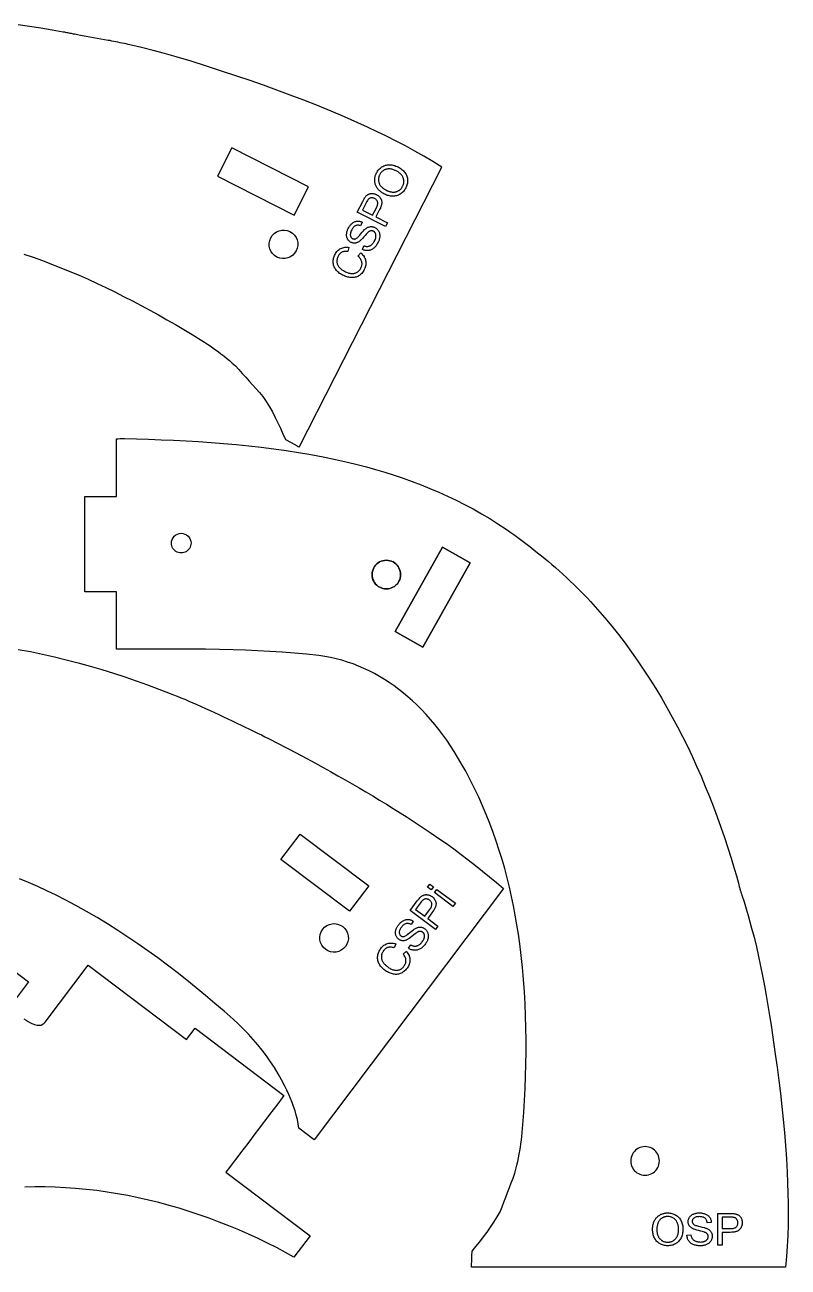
# Model space of a CAD drawing. Extents: x -297 to 277, y -197 to 196.
# Drawn here: x 36.4 to 276.6, y -197.1 to 193.9 of the extents above; entities that cross this region are included whole.
import ezdxf

# ---------------------------------------------------------------- set-up
doc = ezdxf.new("R2010")
doc.units = 0
doc.layers.add('3MM_MATERIAL', color=18, linetype='CONTINUOUS')
doc.layers.add('TEXT_ONLY', color=1, linetype='CONTINUOUS')

msp = doc.modelspace()

# ---------------------------------------------------------------- linework, layer by layer
at = {"layer": '3MM_MATERIAL'}
for points in [[(36.06, 121.71), (39, 120.71), (41.92, 119.65), (44.83, 118.56), (47.72, 117.42), (50.59, 116.24), (53.46, 115.03), (56.3, 113.77), (59.13, 112.48), (61.94, 111.16), (64.73, 109.8), (67.51, 108.41), (70.27, 106.99), (73.01, 105.55), (75.73, 104.08), (78.44, 102.58), (81.13, 101.06), (83.79, 99.52), (86.44, 97.96), (89.07, 96.39), (90.11, 95.75), (91.1, 95.14), (92.06, 94.55), (92.98, 93.97), (93.87, 93.39), (94.74, 92.81), (95.6, 92.22), (96.45, 91.62), (97.29, 91.01), (98.14, 90.36), (99, 89.68), (99.87, 88.97), (100.77, 88.21), (101.69, 87.4), (102.66, 86.54, -0.000018), (111.35, 76.92), (112.39, 75.31), (113.37, 73.67), (114.31, 72.01), (115.2, 70.32), (116.04, 68.6), (116.86, 66.88), (117.64, 65.13), (118.41, 63.38), (120.26, 62.37), (122.12, 61.36), (122.39, 61.2), (122.66, 61.03), (122.77, 60.93), (167.66, 149.04), (164.85, 150.81), (161.99, 152.51), (159.1, 154.15), (156.18, 155.74), (153.24, 157.28), (150.27, 158.77), (147.28, 160.22), (144.27, 161.64), (141.24, 163.02), (137.02, 164.88), (132.78, 166.68), (128.51, 168.43), (124.22, 170.13), (119.92, 171.77), (115.73, 173.32), (111.52, 174.83), (107.3, 176.3), (103.08, 177.74), (98.33, 179.33), (93.57, 180.88), (88.79, 182.38), (83.99, 183.82), (80.38, 184.85), (76.76, 185.82), (73.12, 186.74), (69.47, 187.59), (68.94, 187.7), (68.35, 187.83), (67.73, 187.96), (67.07, 188.1), (66.39, 188.24), (65.71, 188.38), (65.03, 188.51), (64.37, 188.64), (63.74, 188.77), (63.15, 188.88), (62.62, 188.98), (59.18, 189.58), (55.73, 190.14), (55.12, 190.25), (54.52, 190.38), (53.93, 190.52), (53.03, 190.71), (52.13, 190.89), (51.94, 190.92), (51.69, 190.97), (51.39, 191.03), (51.06, 191.1), (50.7, 191.17), (50.32, 191.24), (49.95, 191.31), (49.59, 191.38), (49.25, 191.45), (48.95, 191.51), (48.71, 191.56), (48.52, 191.59), (44.96, 192.23), (41.4, 192.82), (37.83, 193.36), (34.26, 193.86)], [(36.14, -118.94), (36.82, -119.41), (37.49, -119.83), (38.16, -120.21), (38.57, -120.41), (38.98, -120.6), (39.41, -120.77), (39.85, -120.9), (40.29, -120.99), (40.74, -121.02), (41.16, -121), (41.55, -120.92), (41.9, -120.77), (42.22, -120.58), (42.5, -120.33), (42.76, -120.04), (56.35, -102.07), (87.32, -125.51), (90.02, -121.94), (117.97, -143.1, -0.000045), (99.71, -167.22), (126.18, -187.24), (121.07, -193.99), (115.79, -191.02), (112.81, -189.55), (109.81, -188.12), (106.78, -186.75), (103.73, -185.42), (100.66, -184.14), (97.56, -182.92), (94.45, -181.76), (91.31, -180.65), (88.16, -179.6), (84.99, -178.61), (81.8, -177.68), (78.59, -176.81), (75.36, -176.01), (72.12, -175.27), (68.87, -174.61), (65.6, -174.01), (62.31, -173.48), (59.02, -173.03), (55.71, -172.64), (52.38, -172.34), (49.18, -172.12), (45.98, -171.97), (42.78, -171.9), (39.58, -171.89), (36.38, -171.94)]]:
    msp.add_lwpolyline(points, format="xyb", dxfattribs=at)
for points in [[(101.6, 155.12), (97.06, 146.21), (121.16, 133.93), (125.7, 142.84), (101.6, 155.12), (97.06, 146.21), (121.16, 133.93), (125.7, 142.84)], [(161.64, -2), (176.59, 24.59), (167.87, 29.49), (152.93, 2.9)], [(161.64, -2), (152.93, 2.9), (167.87, 29.49), (176.59, 24.59)], [(150.17, 16.34), (150.72, 16.38), (151.26, 16.48), (151.78, 16.64), (152.26, 16.86), (152.72, 17.14), (153.15, 17.47), (153.53, 17.85), (153.87, 18.28), (154.15, 18.74), (154.38, 19.23), (154.54, 19.75), (154.64, 20.29), (154.67, 20.84), (154.64, 21.41), (154.54, 21.95), (154.37, 22.47), (154.15, 22.96), (153.87, 23.41), (153.54, 23.83), (153.16, 24.21), (152.75, 24.54), (152.29, 24.82), (151.8, 25.04), (151.28, 25.21), (150.74, 25.31), (150.17, 25.34), (149.61, 25.31), (149.07, 25.21), (148.55, 25.04), (148.06, 24.82), (147.6, 24.54), (147.19, 24.21), (146.81, 23.83), (146.48, 23.41), (146.2, 22.96), (145.98, 22.47), (145.81, 21.95), (145.71, 21.41), (145.67, 20.84), (145.71, 20.3), (145.81, 19.77), (145.97, 19.25), (146.19, 18.76), (146.46, 18.3), (146.8, 17.87), (147.19, 17.48), (147.62, 17.14), (148.09, 16.86), (148.58, 16.63), (149.1, 16.47), (149.63, 16.38)], [(150.17, 16.34), (149.62, 16.38), (149.09, 16.48), (148.57, 16.64), (148.08, 16.86), (147.63, 17.14), (147.2, 17.47), (146.81, 17.85), (146.48, 18.28), (146.2, 18.74), (145.97, 19.23), (145.81, 19.75), (145.71, 20.29), (145.67, 20.84), (145.71, 21.41), (145.81, 21.95), (145.98, 22.47), (146.2, 22.96), (146.48, 23.41), (146.81, 23.83), (147.19, 24.21), (147.6, 24.54), (148.06, 24.82), (148.55, 25.04), (149.07, 25.21), (149.61, 25.31), (150.17, 25.34), (150.74, 25.31), (151.28, 25.21), (151.8, 25.04), (152.29, 24.82), (152.75, 24.54), (153.16, 24.21), (153.54, 23.83), (153.87, 23.41), (154.15, 22.96), (154.37, 22.47), (154.54, 21.95), (154.64, 21.41), (154.67, 20.84), (154.64, 20.3), (154.54, 19.77), (154.38, 19.25), (154.16, 18.76), (153.89, 18.3), (153.55, 17.87), (153.16, 17.48), (152.73, 17.14), (152.26, 16.86), (151.77, 16.63), (151.25, 16.47), (150.72, 16.38)], [(150.17, 16.34), (149.62, 16.38), (149.09, 16.48), (148.57, 16.64), (148.08, 16.86), (147.63, 17.14), (147.2, 17.47), (146.81, 17.85), (146.48, 18.28), (146.2, 18.74), (145.97, 19.23), (145.81, 19.75), (145.71, 20.29), (145.67, 20.84), (145.71, 21.41), (145.81, 21.95), (145.98, 22.47), (146.2, 22.96), (146.48, 23.41), (146.81, 23.83), (147.19, 24.21), (147.6, 24.54), (148.06, 24.82), (148.55, 25.04), (149.07, 25.21), (149.61, 25.31), (150.17, 25.34), (150.74, 25.31), (151.28, 25.21), (151.8, 25.04), (152.29, 24.82), (152.75, 24.54), (153.16, 24.21), (153.54, 23.83), (153.87, 23.41), (154.15, 22.96), (154.37, 22.47), (154.54, 21.95), (154.64, 21.41), (154.67, 20.84), (154.64, 20.3), (154.54, 19.77), (154.38, 19.25), (154.16, 18.76), (153.89, 18.3), (153.55, 17.87), (153.16, 17.48), (152.73, 17.14), (152.26, 16.86), (151.77, 16.63), (151.25, 16.47), (150.72, 16.38)], [(144.64, -77.1), (138.62, -85.08), (117.02, -68.8), (123.04, -60.81)], [(231.59, -168.2), (232.14, -168.17), (232.68, -168.07), (233.19, -167.91), (233.68, -167.69), (234.14, -167.41), (234.57, -167.08), (234.95, -166.7), (235.29, -166.27), (235.57, -165.81), (235.79, -165.32), (235.96, -164.8), (236.06, -164.26), (236.09, -163.7), (236.06, -163.14), (235.96, -162.59), (235.79, -162.08), (235.57, -161.59), (235.29, -161.13), (234.96, -160.71), (234.58, -160.34), (234.16, -160.01), (233.71, -159.73), (233.22, -159.51), (232.7, -159.34), (232.16, -159.24), (231.59, -159.2), (231.03, -159.24), (230.48, -159.34), (229.97, -159.51), (229.48, -159.73), (229.02, -160.01), (228.6, -160.34), (228.23, -160.71), (227.9, -161.13), (227.62, -161.59), (227.4, -162.08), (227.23, -162.59), (227.13, -163.14), (227.09, -163.7), (227.13, -164.25), (227.22, -164.78), (227.38, -165.3), (227.6, -165.79), (227.88, -166.25), (228.22, -166.68), (228.61, -167.07), (229.04, -167.41), (229.51, -167.69), (230, -167.91), (230.52, -168.07), (231.05, -168.17)]]:
    msp.add_lwpolyline(points, close=True, dxfattribs=at)
for points in [[(113.8, 126.83, -1), (121.82, 122.74, -1)], [(65.25, 45.41), (65.25, 63.54), (65.83, 63.6), (66.41, 63.64), (67.11, 63.64), (67.81, 63.63), (71.58, 63.53), (75.36, 63.43), (79.28, 63.3), (83.2, 63.13), (87.14, 62.94), (91.08, 62.7), (95.03, 62.44), (98.98, 62.13), (102.93, 61.78), (106.87, 61.38), (110.81, 60.93), (114.74, 60.44), (118.66, 59.88), (122.56, 59.27), (126.45, 58.6), (130.32, 57.87), (134.17, 57.07), (138, 56.2), (140.95, 55.48), (143.89, 54.71), (146.81, 53.89), (149.71, 53.03), (152.59, 52.12), (155.45, 51.16), (158.29, 50.15), (161.11, 49.09), (163.9, 47.97), (166.67, 46.79), (169.41, 45.56), (172.13, 44.26), (174.82, 42.91), (177.48, 41.49), (180.12, 40), (182.73, 38.45), (185.31, 36.84), (187.85, 35.15), (189.05, 34.32), (190.28, 33.44), (191.53, 32.53), (192.79, 31.58), (194.06, 30.61), (195.32, 29.63), (196.57, 28.65), (197.79, 27.69), (198.98, 26.74), (200.12, 25.82), (201.2, 24.94), (202.31, 24.01), (203.45, 23.03), (204.6, 22), (205.75, 20.95), (206.91, 19.88), (208.06, 18.79), (209.19, 17.69), (210.31, 16.59), (211.39, 15.51), (212.43, 14.44), (213.44, 13.39), (214.38, 12.38), (216.68, 9.84), (218.91, 7.26), (221.1, 4.63), (223.23, 1.95), (225.32, -0.78), (227.35, -3.55), (229.33, -6.36), (231.26, -9.21), (233.14, -12.1), (234.97, -15.02), (236.74, -17.98), (238.47, -20.97), (240.15, -23.99), (241.78, -27.04), (243.37, -30.11), (244.9, -33.21), (246.39, -36.33), (247.83, -39.48), (249.22, -42.64), (250.56, -45.82), (251.86, -49.01), (253.11, -52.22), (254.31, -55.44), (255.47, -58.67), (256.59, -61.9), (257.66, -65.14), (258.68, -68.39), (259.66, -71.63), (260.32, -73.93), (260.97, -76.23), (261.11, -76.76), (261.25, -77.29), (261.33, -77.61), (261.4, -77.88), (261.46, -78.12), (261.52, -78.32), (261.57, -78.51), (261.63, -78.71), (261.7, -78.91), (261.77, -79.13), (261.85, -79.38), (261.95, -79.68), (262.07, -80.04), (262.75, -82.18), (263.41, -84.32), (264.05, -86.48), (265.14, -90.39), (265.9, -93.31), (266.63, -96.29), (267.31, -99.31), (267.96, -102.36), (268.58, -105.45), (269.17, -108.55), (269.73, -111.67), (270.26, -114.79), (270.77, -117.9), (271.26, -120.99), (271.72, -124.05), (272.17, -127.08), (272.59, -130.07), (273.17, -134.22), (273.71, -138.35), (274.21, -142.45), (274.67, -146.55), (275.08, -150.64), (275.45, -154.74), (275.78, -158.87), (276.06, -163.02), (276.29, -167.22), (276.44, -170.54), (276.54, -173.87), (276.61, -177.19), (276.63, -180.51), (276.59, -183.84), (276.5, -187.16), (276.35, -190.48), (276.13, -193.79), (275.84, -197.11), (176.95, -197.11), (176.99, -196.97), (177.01, -196.72), (177.02, -196.46), (177.07, -195), (177.1, -193.56), (177.15, -192.11), (178.37, -190.63), (179.56, -189.14), (180.73, -187.63), (181.87, -186.1), (182.97, -184.54), (184.03, -182.95), (185.05, -181.33), (186.01, -179.68, 0.000018), (190.63, -167.56), (190.97, -166.28), (191.28, -165.05), (191.56, -163.87), (191.8, -162.72), (192.02, -161.6), (192.22, -160.49), (192.4, -159.38), (192.55, -158.27), (192.69, -157.13), (192.82, -155.97), (192.94, -154.77), (193.05, -153.51), (193.15, -152.2), (193.42, -148.42), (193.65, -144.64), (193.84, -140.85), (193.99, -137.05), (194.1, -133.25), (194.15, -129.44), (194.16, -125.64), (194.12, -121.83), (194.02, -118.03), (193.87, -114.23), (193.66, -110.43), (193.38, -106.64), (193.05, -102.86), (192.64, -99.09), (192.17, -95.33), (191.75, -92.33), (191.28, -89.35), (190.76, -86.37), (190.19, -83.41), (189.58, -80.46), (188.91, -77.53), (188.19, -74.61), (187.42, -71.71), (186.6, -68.83), (185.72, -65.96), (184.79, -63.11), (183.8, -60.28), (182.75, -57.48), (181.64, -54.69), (180.47, -51.92), (179.24, -49.17), (177.94, -46.45), (176.58, -43.75), (175.16, -41.07), (173.67, -38.42), (172.59, -36.59), (171.48, -34.79), (170.34, -33.03), (169.18, -31.3), (167.97, -29.61), (166.72, -27.96), (165.43, -26.33), (164.09, -24.74), (162.7, -23.18), (161.24, -21.64), (159.73, -20.14), (158.37, -18.86), (156.98, -17.63), (155.56, -16.44), (154.11, -15.29), (152.62, -14.19), (151.11, -13.14), (149.57, -12.14), (148, -11.19), (146.4, -10.29), (144.77, -9.45), (143.11, -8.67), (141.43, -7.94), (139.72, -7.28), (137.98, -6.68), (136.21, -6.14), (134.43, -5.67), (132.61, -5.27), (130.77, -4.93), (128.91, -4.67), (125.08, -4.24), (121.24, -3.88), (117.38, -3.57), (113.53, -3.32), (109.67, -3.11), (105.81, -2.95), (101.96, -2.82), (97.62, -2.72), (93.28, -2.65), (88.94, -2.61), (84.59, -2.6), (65.25, -2.61), (65.25, 15.41), (55.25, 15.41), (55.25, 45.41)], [(85.61, 27.64), (85.17, 27.67), (84.74, 27.77), (84.33, 27.92), (83.95, 28.13), (83.6, 28.39), (83.28, 28.7), (83.02, 29.05), (82.81, 29.44), (82.65, 29.85), (82.55, 30.29), (82.52, 30.74, -0.414214), (85.61, 33.83, -0.414214), (88.71, 30.74), (88.68, 30.29), (88.58, 29.87), (88.43, 29.46), (88.22, 29.07), (87.96, 28.72), (87.64, 28.4), (87.28, 28.13), (86.9, 27.92), (86.48, 27.77), (86.06, 27.67)], [(137.32, -96.22, -1), (130.14, -90.8, -1)]]:
    msp.add_lwpolyline(points, format="xyb", close=True, dxfattribs=at)
for points in [[(34.35, -2.7), (38.15, -3.41), (41.94, -4.19), (45.71, -5.04), (49.46, -5.95), (53.2, -6.91), (56.93, -7.94), (60.63, -9.03), (64.29, -10.17), (67.9, -11.35), (71.49, -12.58), (75.06, -13.86), (78.62, -15.18), (82.18, -16.55), (83.24, -16.97), (84.35, -17.42), (85.52, -17.9), (86.73, -18.41), (87.98, -18.95), (89.27, -19.51), (90.59, -20.09), (91.94, -20.69), (93.31, -21.31), (94.7, -21.94), (96.1, -22.58), (97.51, -23.23), (98.91, -23.89), (100.32, -24.55), (101.71, -25.21), (103.1, -25.87), (104.46, -26.52), (105.8, -27.17), (107.12, -27.8), (108.4, -28.43), (109.64, -29.04), (110.84, -29.63), (111.99, -30.21), (113.09, -30.76), (114.13, -31.29), (115.11, -31.79), (119.38, -34), (123.63, -36.25), (127.86, -38.53), (130.27, -39.85), (132.62, -41.16), (134.93, -42.45), (137.19, -43.72), (139.41, -44.99), (141.6, -46.26), (143.77, -47.53), (145.92, -48.81), (148.07, -50.11), (150.21, -51.41), (152.36, -52.75), (154.52, -54.1), (156.7, -55.49), (159.29, -57.17), (161.81, -58.84), (164.28, -60.5), (166.69, -62.17), (169.06, -63.84), (171.39, -65.52), (173.68, -67.22), (175.94, -68.94), (178.19, -70.68), (180.42, -72.45), (182.64, -74.26), (184.86, -76.11), (187.08, -78), (127.47, -157.05), (122.66, -153.4), (122.45, -152), (122.17, -150.62), (121.83, -149.26), (121.45, -147.93), (121.01, -146.61), (120.53, -145.32), (120.01, -144.03), (119.45, -142.75), (118.86, -141.47), (118.24, -140.19), (117.21, -138.19), (116.12, -136.24), (114.96, -134.33), (113.75, -132.46), (112.47, -130.64), (111.14, -128.86), (109.75, -127.13), (108.31, -125.44), (106.81, -123.79), (105.25, -122.19), (103.64, -120.63), (101.98, -119.12), (99.11, -116.6), (96.21, -114.1), (93.28, -111.63), (90.33, -109.2), (87.35, -106.8), (84.35, -104.43), (81.31, -102.11), (78.24, -99.82), (75.14, -97.58), (72.01, -95.39), (68.85, -93.24), (65.65, -91.15), (62.41, -89.11), (59.14, -87.13), (55.83, -85.2), (52.48, -83.34), (49.1, -81.54), (46.25, -80.1), (43.38, -78.71), (40.5, -77.37), (37.61, -76.09), (34.7, -74.87)], [(23.08, -96.37), (37.54, -107.31), (31.59, -115.35)]]:
    msp.add_lwpolyline(points, dxfattribs=at)
at = {"layer": 'TEXT_ONLY'}
for points in [[(149.64, 140.56), (149.37, 140.7), (149.11, 140.85), (148.86, 141), (148.63, 141.16), (148.41, 141.33), (148.2, 141.5), (148, 141.68), (147.81, 141.86), (147.64, 142.05), (147.48, 142.24), (147.33, 142.44), (147.2, 142.65), (147.07, 142.86), (146.96, 143.07), (146.86, 143.29), (146.77, 143.52), (146.7, 143.75), (146.64, 143.98), (146.59, 144.21), (146.55, 144.44), (146.53, 144.67), (146.51, 144.9), (146.51, 145.13), (146.53, 145.36), (146.55, 145.59), (146.59, 145.83), (146.64, 146.06), (146.71, 146.29), (146.78, 146.53), (146.87, 146.76), (146.97, 147), (147.09, 147.23), (147.25, 147.53), (147.43, 147.81), (147.62, 148.08), (147.83, 148.33), (148.05, 148.56), (148.29, 148.78), (148.54, 148.97), (148.81, 149.16), (149.09, 149.32), (149.37, 149.46), (149.66, 149.57), (149.96, 149.67), (150.26, 149.74), (150.58, 149.79), (150.9, 149.82), (151.22, 149.83), (151.55, 149.81), (151.88, 149.78), (152.21, 149.72), (152.55, 149.64), (152.88, 149.55), (153.21, 149.43), (153.54, 149.29), (153.88, 149.13), (154.21, 148.95), (154.52, 148.76), (154.82, 148.56), (155.09, 148.34), (155.35, 148.11), (155.59, 147.87), (155.82, 147.61), (156.02, 147.35), (156.21, 147.07), (156.37, 146.79), (156.51, 146.5), (156.63, 146.21), (156.72, 145.91), (156.79, 145.6), (156.83, 145.29), (156.85, 144.97), (156.85, 144.65), (156.83, 144.34), (156.8, 144.03), (156.74, 143.72), (156.66, 143.42), (156.56, 143.12), (156.44, 142.82), (156.3, 142.53), (156.13, 142.22), (155.95, 141.93), (155.76, 141.67), (155.54, 141.41), (155.32, 141.18), (155.08, 140.97), (154.82, 140.77), (154.55, 140.59), (154.27, 140.43), (153.98, 140.29), (153.69, 140.18), (153.39, 140.08), (153.08, 140.01), (152.77, 139.96), (152.45, 139.94), (152.12, 139.93), (151.8, 139.95), (151.48, 139.98), (151.16, 140.03), (150.85, 140.1), (150.54, 140.19), (150.23, 140.29), (149.94, 140.42)], [(150.28, 141.76), (150.48, 141.66), (150.68, 141.58), (150.87, 141.5), (151.07, 141.43), (151.26, 141.37), (151.45, 141.32), (151.64, 141.28), (151.83, 141.25), (152.01, 141.22), (152.2, 141.21), (152.38, 141.21), (152.56, 141.21), (152.73, 141.23), (152.91, 141.26), (153.08, 141.29), (153.26, 141.34), (153.42, 141.39), (153.59, 141.45), (153.74, 141.52), (153.9, 141.59), (154.04, 141.67), (154.18, 141.76), (154.32, 141.85), (154.45, 141.96), (154.57, 142.07), (154.69, 142.18), (154.81, 142.31), (154.91, 142.44), (155.02, 142.58), (155.11, 142.72), (155.2, 142.88), (155.29, 143.04), (155.37, 143.2), (155.44, 143.37), (155.5, 143.54), (155.56, 143.7), (155.6, 143.87), (155.63, 144.03), (155.66, 144.2), (155.67, 144.37), (155.68, 144.54), (155.68, 144.7), (155.67, 144.87), (155.65, 145.04), (155.62, 145.2), (155.58, 145.37), (155.53, 145.54), (155.47, 145.7), (155.4, 145.87), (155.33, 146.03), (155.24, 146.19), (155.15, 146.34), (155.04, 146.49), (154.93, 146.64), (154.8, 146.79), (154.67, 146.93), (154.52, 147.06), (154.37, 147.2), (154.21, 147.32), (154.04, 147.45), (153.85, 147.57), (153.66, 147.69), (153.46, 147.81), (153.25, 147.92), (152.98, 148.05), (152.71, 148.16), (152.45, 148.26), (152.19, 148.34), (151.93, 148.41), (151.67, 148.46), (151.42, 148.5), (151.17, 148.52), (150.92, 148.52), (150.68, 148.51), (150.44, 148.48), (150.22, 148.43), (149.99, 148.37), (149.78, 148.29), (149.56, 148.19), (149.36, 148.08), (149.16, 147.96), (148.98, 147.82), (148.8, 147.67), (148.64, 147.5), (148.49, 147.33), (148.35, 147.14), (148.22, 146.93), (148.1, 146.72), (148.03, 146.56), (147.96, 146.41), (147.9, 146.25), (147.85, 146.09), (147.81, 145.93), (147.77, 145.77), (147.74, 145.61), (147.72, 145.45), (147.71, 145.28), (147.71, 145.12), (147.72, 144.96), (147.73, 144.79), (147.75, 144.63), (147.78, 144.46), (147.82, 144.3), (147.87, 144.13), (147.92, 143.96), (147.99, 143.8), (148.07, 143.64), (148.17, 143.48), (148.27, 143.32), (148.39, 143.17), (148.52, 143.02), (148.67, 142.87), (148.83, 142.72), (149, 142.58), (149.18, 142.43), (149.37, 142.29), (149.58, 142.16), (149.8, 142.02), (150.03, 141.89)], [(149.93, 130.4), (141.02, 134.94), (142.73, 138.3), (142.95, 138.72), (143.15, 139.07), (143.34, 139.37), (143.51, 139.61), (143.62, 139.76), (143.74, 139.89), (143.86, 140.02), (143.98, 140.14), (144.1, 140.24), (144.23, 140.34), (144.35, 140.43), (144.49, 140.5), (144.62, 140.57), (144.76, 140.63), (144.91, 140.68), (145.06, 140.71), (145.21, 140.74), (145.38, 140.76), (145.54, 140.78), (145.71, 140.78), (145.88, 140.77), (146.05, 140.75), (146.22, 140.72), (146.39, 140.68), (146.56, 140.64), (146.73, 140.58), (146.9, 140.51), (147.06, 140.43), (147.34, 140.28), (147.59, 140.11), (147.82, 139.92), (148.02, 139.71), (148.2, 139.49), (148.37, 139.25), (148.5, 139), (148.62, 138.73), (148.67, 138.58), (148.7, 138.43), (148.73, 138.28), (148.74, 138.12), (148.75, 137.95), (148.74, 137.77), (148.72, 137.6), (148.69, 137.41), (148.65, 137.22), (148.6, 137.02), (148.54, 136.82), (148.47, 136.61), (148.39, 136.39), (148.29, 136.17), (148.07, 135.71), (146.91, 133.43), (150.53, 131.58)], [(145.86, 133.96), (147.03, 136.27), (147.17, 136.54), (147.28, 136.81), (147.36, 137.06), (147.42, 137.3), (147.46, 137.52), (147.48, 137.73), (147.47, 137.92), (147.43, 138.1), (147.38, 138.27), (147.31, 138.43), (147.22, 138.58), (147.11, 138.73), (146.98, 138.86), (146.83, 138.98), (146.66, 139.09), (146.48, 139.19), (146.34, 139.26), (146.2, 139.31), (146.06, 139.36), (145.93, 139.39), (145.79, 139.41), (145.65, 139.42), (145.52, 139.41), (145.38, 139.4), (145.25, 139.38), (145.12, 139.34), (145, 139.3), (144.88, 139.24), (144.77, 139.18), (144.67, 139.1), (144.57, 139.02), (144.47, 138.92), (144.35, 138.76), (144.2, 138.53), (144.03, 138.23), (143.84, 137.86), (142.67, 135.58)], [(142.63, 123.16), (143.1, 124.32), (143.28, 124.26), (143.45, 124.21), (143.62, 124.17), (143.78, 124.14), (143.94, 124.12), (144.09, 124.11), (144.24, 124.11), (144.39, 124.13), (144.53, 124.15), (144.68, 124.19), (144.82, 124.24), (144.96, 124.3), (145.11, 124.37), (145.25, 124.46), (145.39, 124.56), (145.54, 124.67), (145.68, 124.79), (145.81, 124.92), (145.94, 125.07), (146.07, 125.21), (146.18, 125.37), (146.29, 125.54), (146.4, 125.72), (146.5, 125.9), (146.65, 126.24), (146.72, 126.4), (146.77, 126.56), (146.82, 126.72), (146.86, 126.88), (146.89, 127.04), (146.91, 127.2), (146.92, 127.35), (146.92, 127.49), (146.91, 127.63), (146.9, 127.77), (146.87, 127.9), (146.84, 128.02), (146.8, 128.13), (146.75, 128.25), (146.69, 128.35), (146.62, 128.45), (146.55, 128.54), (146.48, 128.62), (146.4, 128.7), (146.31, 128.77), (146.21, 128.83), (146.11, 128.89), (146.01, 128.94), (145.9, 128.97), (145.8, 129), (145.69, 129.03), (145.58, 129.04), (145.47, 129.04), (145.37, 129.03), (145.26, 129.02), (145.15, 128.99), (145.03, 128.95), (144.92, 128.9), (144.8, 128.84), (144.69, 128.77), (144.57, 128.68), (144.45, 128.59), (144.32, 128.48), (144.12, 128.29), (143.85, 128), (143.5, 127.61), (143.08, 127.12), (142.64, 126.62), (142.26, 126.22), (142.09, 126.05), (141.93, 125.9), (141.78, 125.78), (141.65, 125.68), (141.48, 125.57), (141.32, 125.47), (141.15, 125.39), (140.99, 125.31), (140.82, 125.25), (140.66, 125.21), (140.5, 125.17), (140.33, 125.15), (140.17, 125.14), (140.01, 125.15), (139.85, 125.16), (139.69, 125.18), (139.53, 125.22), (139.37, 125.27), (139.22, 125.33), (139.06, 125.4), (138.9, 125.5), (138.74, 125.6), (138.6, 125.71), (138.46, 125.83), (138.33, 125.97), (138.21, 126.11), (138.1, 126.26), (138, 126.43), (137.91, 126.6), (137.83, 126.78), (137.77, 126.97), (137.72, 127.16), (137.69, 127.36), (137.67, 127.57), (137.67, 127.78), (137.68, 128), (137.7, 128.22), (137.74, 128.45), (137.79, 128.67), (137.85, 128.89), (137.92, 129.12), (138, 129.34), (138.1, 129.57), (138.21, 129.79), (138.34, 130.03), (138.47, 130.26), (138.61, 130.48), (138.76, 130.68), (138.92, 130.87), (139.08, 131.05), (139.24, 131.22), (139.42, 131.38), (139.59, 131.52), (139.78, 131.64), (139.96, 131.75), (140.15, 131.84), (140.34, 131.92), (140.54, 131.98), (140.74, 132.03), (140.95, 132.06), (141.15, 132.08), (141.36, 132.08), (141.56, 132.07), (141.77, 132.04), (141.97, 132), (142.17, 131.94), (142.37, 131.87), (142.58, 131.78), (142.08, 130.61), (141.86, 130.68), (141.65, 130.74), (141.44, 130.77), (141.24, 130.79), (141.04, 130.78), (140.86, 130.76), (140.67, 130.71), (140.49, 130.64), (140.32, 130.56), (140.15, 130.45), (139.99, 130.31), (139.84, 130.16), (139.69, 129.98), (139.54, 129.78), (139.4, 129.56), (139.27, 129.31), (139.15, 129.05), (139.04, 128.8), (138.96, 128.56), (138.9, 128.34), (138.86, 128.12), (138.84, 127.92), (138.84, 127.73), (138.87, 127.55), (138.91, 127.39), (138.97, 127.23), (139.03, 127.09), (139.11, 126.96), (139.21, 126.85), (139.31, 126.75), (139.43, 126.66), (139.56, 126.58), (139.68, 126.53), (139.8, 126.49), (139.93, 126.46), (140.05, 126.44), (140.17, 126.44), (140.29, 126.46), (140.41, 126.48), (140.53, 126.52), (140.66, 126.59), (140.81, 126.68), (140.97, 126.81), (141.16, 126.98), (141.36, 127.18), (141.58, 127.41), (141.82, 127.68), (142.07, 127.98), (142.57, 128.56), (142.99, 129.04), (143.35, 129.4), (143.51, 129.55), (143.64, 129.66), (143.83, 129.8), (144.02, 129.93), (144.21, 130.04), (144.4, 130.13), (144.58, 130.21), (144.77, 130.27), (144.95, 130.32), (145.14, 130.35), (145.32, 130.36), (145.51, 130.36), (145.69, 130.35), (145.87, 130.32), (146.05, 130.28), (146.24, 130.23), (146.42, 130.16), (146.59, 130.07), (146.77, 129.98), (146.93, 129.87), (147.09, 129.75), (147.23, 129.62), (147.37, 129.48), (147.5, 129.32), (147.62, 129.16), (147.73, 128.98), (147.83, 128.8), (147.91, 128.61), (147.98, 128.41), (148.03, 128.2), (148.07, 127.99), (148.1, 127.77), (148.11, 127.55), (148.11, 127.31), (148.09, 127.08), (148.06, 126.84), (148.02, 126.61), (147.96, 126.37), (147.89, 126.13), (147.8, 125.9), (147.7, 125.66), (147.58, 125.42), (147.43, 125.13), (147.27, 124.85), (147.1, 124.59), (146.93, 124.35), (146.75, 124.13), (146.57, 123.93), (146.39, 123.74), (146.2, 123.57), (146, 123.42), (145.8, 123.29), (145.6, 123.17), (145.39, 123.07), (145.17, 122.98), (144.95, 122.91), (144.72, 122.86), (144.49, 122.83), (144.25, 122.81), (144.02, 122.81), (143.78, 122.83), (143.55, 122.86), (143.32, 122.91), (143.09, 122.97), (142.86, 123.06)], [(141.24, 121.06), (142.14, 122.09), (142.44, 121.8), (142.71, 121.52), (142.94, 121.22), (143.15, 120.92), (143.24, 120.76), (143.33, 120.6), (143.4, 120.44), (143.47, 120.28), (143.53, 120.12), (143.59, 119.96), (143.63, 119.79), (143.67, 119.62), (143.7, 119.45), (143.72, 119.28), (143.74, 119.11), (143.75, 118.94), (143.75, 118.77), (143.74, 118.6), (143.72, 118.43), (143.7, 118.26), (143.63, 117.92), (143.53, 117.57), (143.4, 117.23), (143.23, 116.88), (143.05, 116.53), (142.85, 116.21), (142.64, 115.92), (142.42, 115.65), (142.19, 115.41), (141.96, 115.19), (141.71, 115), (141.45, 114.84), (141.19, 114.7), (140.91, 114.58), (140.63, 114.48), (140.33, 114.41), (140.03, 114.35), (139.71, 114.32), (139.39, 114.31), (139.05, 114.33), (138.72, 114.36), (138.38, 114.41), (138.05, 114.48), (137.72, 114.56), (137.39, 114.66), (137.07, 114.78), (136.75, 114.92), (136.43, 115.07), (136.09, 115.26), (135.77, 115.45), (135.47, 115.65), (135.19, 115.87), (134.93, 116.1), (134.69, 116.33), (134.47, 116.58), (134.27, 116.84), (134.09, 117.11), (133.93, 117.38), (133.8, 117.66), (133.69, 117.95), (133.6, 118.24), (133.53, 118.54), (133.49, 118.85), (133.47, 119.16), (133.47, 119.47), (133.49, 119.78), (133.53, 120.09), (133.59, 120.39), (133.67, 120.7), (133.77, 121), (133.89, 121.3), (134.03, 121.59), (134.21, 121.91), (134.4, 122.21), (134.61, 122.49), (134.83, 122.74), (135.06, 122.96), (135.31, 123.16), (135.58, 123.34), (135.86, 123.49), (136.15, 123.62), (136.45, 123.72), (136.75, 123.8), (137.07, 123.85), (137.39, 123.87), (137.73, 123.87), (138.07, 123.84), (138.42, 123.79), (138.1, 122.49), (137.82, 122.53), (137.56, 122.55), (137.31, 122.55), (137.07, 122.54), (136.84, 122.51), (136.62, 122.46), (136.42, 122.39), (136.22, 122.31), (136.04, 122.21), (135.87, 122.1), (135.71, 121.96), (135.55, 121.82), (135.41, 121.65), (135.27, 121.47), (135.14, 121.27), (135.03, 121.05), (134.91, 120.8), (134.81, 120.55), (134.73, 120.3), (134.67, 120.05), (134.63, 119.8), (134.61, 119.56), (134.62, 119.32), (134.64, 119.09), (134.69, 118.85), (134.75, 118.63), (134.83, 118.41), (134.92, 118.21), (135.03, 118), (135.16, 117.81), (135.31, 117.62), (135.47, 117.44), (135.65, 117.27), (135.83, 117.11), (136.01, 116.95), (136.21, 116.8), (136.41, 116.66), (136.61, 116.53), (136.82, 116.41), (137.04, 116.29), (137.32, 116.15), (137.6, 116.03), (137.87, 115.92), (138.15, 115.83), (138.41, 115.75), (138.68, 115.69), (138.94, 115.64), (139.19, 115.61), (139.44, 115.6), (139.69, 115.6), (139.92, 115.62), (140.15, 115.66), (140.37, 115.72), (140.58, 115.79), (140.79, 115.88), (140.98, 116), (141.17, 116.12), (141.35, 116.26), (141.52, 116.41), (141.67, 116.56), (141.81, 116.73), (141.95, 116.91), (142.07, 117.1), (142.18, 117.3), (142.29, 117.54), (142.38, 117.79), (142.45, 118.04), (142.5, 118.28), (142.52, 118.53), (142.52, 118.78), (142.5, 119.02), (142.46, 119.26), (142.39, 119.51), (142.3, 119.74), (142.18, 119.98), (142.04, 120.2), (141.88, 120.42), (141.69, 120.64), (141.47, 120.85)], [(164.29, -78.41), (163.17, -77.56), (163.91, -76.57), (165.03, -77.42)], [(165.64, -90.9), (157.65, -84.88), (159.92, -81.86), (160.21, -81.49), (160.47, -81.18), (160.7, -80.92), (160.91, -80.71), (161.05, -80.58), (161.18, -80.47), (161.32, -80.37), (161.46, -80.27), (161.6, -80.19), (161.74, -80.12), (161.88, -80.06), (162.03, -80), (162.17, -79.96), (162.32, -79.93), (162.47, -79.9), (162.63, -79.89), (162.79, -79.89), (162.95, -79.9), (163.11, -79.92), (163.28, -79.94), (163.45, -79.98), (163.61, -80.03), (163.78, -80.09), (163.94, -80.15), (164.1, -80.23), (164.25, -80.32), (164.4, -80.41), (164.55, -80.52), (164.8, -80.72), (165.01, -80.93), (165.2, -81.16), (165.37, -81.39), (165.51, -81.64), (165.63, -81.91), (165.72, -82.18), (165.79, -82.47), (165.81, -82.62), (165.82, -82.77), (165.82, -82.93), (165.8, -83.09), (165.78, -83.26), (165.74, -83.43), (165.69, -83.6), (165.63, -83.78), (165.56, -83.96), (165.48, -84.15), (165.38, -84.33), (165.27, -84.53), (165.16, -84.73), (165.02, -84.93), (164.73, -85.34), (163.19, -87.39), (166.43, -89.84)], [(162.24, -86.68), (163.8, -84.62), (163.98, -84.37), (164.13, -84.12), (164.26, -83.89), (164.36, -83.67), (164.44, -83.46), (164.49, -83.25), (164.51, -83.06), (164.51, -82.88), (164.49, -82.7), (164.45, -82.53), (164.38, -82.36), (164.3, -82.21), (164.19, -82.05), (164.07, -81.91), (163.93, -81.77), (163.76, -81.64), (163.64, -81.55), (163.51, -81.47), (163.38, -81.4), (163.25, -81.35), (163.12, -81.31), (162.99, -81.27), (162.85, -81.25), (162.72, -81.24), (162.58, -81.24), (162.45, -81.26), (162.32, -81.28), (162.2, -81.31), (162.08, -81.36), (161.96, -81.41), (161.85, -81.48), (161.74, -81.55), (161.59, -81.69), (161.4, -81.89), (161.18, -82.16), (160.93, -82.49), (159.39, -84.53)], [(171.15, -83.57), (165.37, -79.21), (166.11, -78.23), (171.89, -82.59)], [(157.19, -96.76), (157.86, -95.7), (158.02, -95.79), (158.18, -95.87), (158.33, -95.94), (158.49, -95.99), (158.64, -96.04), (158.79, -96.07), (158.94, -96.1), (159.09, -96.11), (159.23, -96.11), (159.38, -96.1), (159.53, -96.08), (159.68, -96.04), (159.84, -96), (159.99, -95.93), (160.15, -95.86), (160.31, -95.78), (160.47, -95.68), (160.63, -95.57), (160.78, -95.46), (160.93, -95.33), (161.07, -95.2), (161.21, -95.05), (161.34, -94.89), (161.47, -94.73), (161.68, -94.43), (161.78, -94.28), (161.86, -94.13), (161.93, -93.98), (162, -93.83), (162.05, -93.68), (162.1, -93.53), (162.14, -93.38), (162.16, -93.24), (162.18, -93.1), (162.19, -92.96), (162.19, -92.83), (162.18, -92.7), (162.16, -92.58), (162.13, -92.47), (162.09, -92.35), (162.04, -92.25), (161.99, -92.14), (161.93, -92.05), (161.86, -91.96), (161.78, -91.87), (161.7, -91.8), (161.61, -91.72), (161.52, -91.66), (161.42, -91.6), (161.32, -91.55), (161.22, -91.51), (161.12, -91.48), (161.01, -91.46), (160.9, -91.45), (160.79, -91.45), (160.68, -91.45), (160.56, -91.47), (160.44, -91.5), (160.32, -91.54), (160.19, -91.59), (160.05, -91.65), (159.92, -91.73), (159.78, -91.81), (159.55, -91.97), (159.23, -92.21), (158.82, -92.53), (158.32, -92.94), (157.8, -93.35), (157.36, -93.68), (157.16, -93.82), (156.97, -93.93), (156.81, -94.03), (156.66, -94.11), (156.48, -94.19), (156.3, -94.25), (156.12, -94.31), (155.95, -94.35), (155.77, -94.38), (155.6, -94.4), (155.44, -94.4), (155.27, -94.4), (155.11, -94.38), (154.95, -94.35), (154.79, -94.31), (154.64, -94.25), (154.49, -94.19), (154.35, -94.11), (154.2, -94.03), (154.07, -93.93), (153.92, -93.81), (153.78, -93.68), (153.66, -93.55), (153.55, -93.4), (153.44, -93.25), (153.35, -93.09), (153.27, -92.91), (153.19, -92.73), (153.13, -92.55), (153.09, -92.36), (153.06, -92.16), (153.05, -91.96), (153.05, -91.76), (153.07, -91.55), (153.1, -91.34), (153.15, -91.13), (153.21, -90.92), (153.29, -90.7), (153.37, -90.49), (153.47, -90.28), (153.58, -90.07), (153.7, -89.87), (153.84, -89.66), (153.98, -89.46), (154.15, -89.24), (154.33, -89.04), (154.5, -88.85), (154.68, -88.68), (154.87, -88.52), (155.06, -88.37), (155.25, -88.23), (155.45, -88.11), (155.65, -88), (155.85, -87.91), (156.05, -87.83), (156.25, -87.78), (156.46, -87.73), (156.66, -87.71), (156.87, -87.69), (157.08, -87.7), (157.28, -87.72), (157.49, -87.75), (157.68, -87.8), (157.88, -87.87), (158.07, -87.94), (158.26, -88.03), (158.45, -88.14), (158.63, -88.26), (157.94, -89.33), (157.74, -89.21), (157.54, -89.12), (157.34, -89.05), (157.14, -89), (156.95, -88.98), (156.76, -88.97), (156.57, -88.98), (156.38, -89.02), (156.2, -89.07), (156.02, -89.15), (155.83, -89.26), (155.65, -89.38), (155.47, -89.53), (155.3, -89.7), (155.12, -89.9), (154.95, -90.12), (154.78, -90.35), (154.63, -90.58), (154.51, -90.8), (154.41, -91.01), (154.33, -91.22), (154.28, -91.41), (154.25, -91.6), (154.25, -91.78), (154.26, -91.95), (154.29, -92.11), (154.33, -92.26), (154.39, -92.4), (154.46, -92.53), (154.54, -92.65), (154.65, -92.76), (154.76, -92.86), (154.87, -92.93), (154.98, -92.99), (155.1, -93.04), (155.21, -93.07), (155.33, -93.1), (155.45, -93.1), (155.58, -93.1), (155.7, -93.08), (155.84, -93.04), (156.01, -92.97), (156.19, -92.87), (156.4, -92.74), (156.63, -92.58), (156.89, -92.39), (157.17, -92.17), (157.47, -91.92), (158.06, -91.43), (158.57, -91.04), (158.98, -90.74), (159.16, -90.62), (159.32, -90.53), (159.53, -90.43), (159.73, -90.34), (159.94, -90.26), (160.14, -90.2), (160.33, -90.16), (160.53, -90.13), (160.72, -90.11), (160.91, -90.12), (161.09, -90.13), (161.27, -90.16), (161.45, -90.21), (161.62, -90.27), (161.8, -90.34), (161.97, -90.43), (162.13, -90.53), (162.29, -90.64), (162.45, -90.76), (162.59, -90.9), (162.72, -91.04), (162.84, -91.2), (162.95, -91.36), (163.05, -91.53), (163.14, -91.72), (163.22, -91.91), (163.28, -92.11), (163.33, -92.31), (163.37, -92.52), (163.39, -92.73), (163.39, -92.95), (163.38, -93.17), (163.35, -93.39), (163.31, -93.62), (163.25, -93.85), (163.18, -94.08), (163.09, -94.3), (162.99, -94.52), (162.88, -94.74), (162.75, -94.96), (162.61, -95.18), (162.46, -95.39), (162.25, -95.66), (162.05, -95.9), (161.84, -96.12), (161.63, -96.33), (161.42, -96.52), (161.21, -96.69), (160.99, -96.84), (160.77, -96.97), (160.56, -97.09), (160.34, -97.19), (160.11, -97.27), (159.89, -97.33), (159.66, -97.37), (159.43, -97.4), (159.19, -97.41), (158.96, -97.41), (158.72, -97.38), (158.49, -97.34), (158.26, -97.29), (158.04, -97.21), (157.82, -97.13), (157.61, -97.02), (157.4, -96.9)], [(155.45, -98.59), (156.51, -97.73), (156.76, -98.06), (156.98, -98.39), (157.16, -98.72), (157.31, -99.06), (157.37, -99.23), (157.43, -99.4), (157.48, -99.57), (157.52, -99.74), (157.55, -99.91), (157.57, -100.08), (157.59, -100.25), (157.6, -100.42), (157.6, -100.59), (157.59, -100.76), (157.58, -100.93), (157.55, -101.1), (157.52, -101.27), (157.49, -101.44), (157.44, -101.6), (157.39, -101.77), (157.26, -102.09), (157.1, -102.42), (156.91, -102.73), (156.69, -103.05), (156.45, -103.36), (156.19, -103.64), (155.94, -103.89), (155.68, -104.12), (155.41, -104.32), (155.14, -104.49), (154.86, -104.64), (154.58, -104.75), (154.3, -104.84), (154, -104.91), (153.71, -104.96), (153.4, -104.98), (153.09, -104.98), (152.78, -104.95), (152.46, -104.91), (152.13, -104.84), (151.81, -104.75), (151.49, -104.64), (151.17, -104.51), (150.86, -104.37), (150.56, -104.22), (150.26, -104.04), (149.96, -103.85), (149.67, -103.64), (149.37, -103.41), (149.09, -103.16), (148.83, -102.91), (148.6, -102.65), (148.38, -102.38), (148.18, -102.1), (148.01, -101.82), (147.86, -101.53), (147.73, -101.23), (147.62, -100.94), (147.53, -100.64), (147.47, -100.34), (147.44, -100.03), (147.42, -99.73), (147.43, -99.42), (147.47, -99.11), (147.52, -98.8), (147.6, -98.5), (147.69, -98.2), (147.8, -97.91), (147.93, -97.63), (148.09, -97.35), (148.26, -97.08), (148.45, -96.81), (148.68, -96.52), (148.92, -96.26), (149.17, -96.03), (149.43, -95.82), (149.7, -95.64), (149.98, -95.48), (150.27, -95.36), (150.57, -95.25), (150.88, -95.18), (151.19, -95.13), (151.51, -95.11), (151.83, -95.11), (152.15, -95.15), (152.48, -95.21), (152.81, -95.29), (153.15, -95.41), (152.61, -96.63), (152.34, -96.55), (152.09, -96.48), (151.84, -96.43), (151.6, -96.41), (151.37, -96.4), (151.15, -96.41), (150.94, -96.43), (150.73, -96.48), (150.54, -96.55), (150.35, -96.63), (150.16, -96.73), (149.98, -96.85), (149.81, -96.99), (149.65, -97.15), (149.49, -97.32), (149.33, -97.51), (149.17, -97.74), (149.03, -97.97), (148.91, -98.21), (148.81, -98.44), (148.73, -98.67), (148.67, -98.91), (148.63, -99.15), (148.61, -99.38), (148.62, -99.62), (148.64, -99.85), (148.68, -100.08), (148.73, -100.3), (148.81, -100.52), (148.9, -100.73), (149.02, -100.94), (149.14, -101.15), (149.29, -101.34), (149.44, -101.54), (149.59, -101.72), (149.76, -101.9), (149.93, -102.07), (150.11, -102.24), (150.3, -102.4), (150.49, -102.55), (150.74, -102.74), (151, -102.9), (151.25, -103.06), (151.5, -103.2), (151.75, -103.32), (152, -103.43), (152.25, -103.52), (152.49, -103.59), (152.74, -103.65), (152.98, -103.69), (153.21, -103.71), (153.44, -103.72), (153.67, -103.7), (153.89, -103.66), (154.11, -103.6), (154.32, -103.53), (154.53, -103.44), (154.73, -103.33), (154.92, -103.22), (155.1, -103.09), (155.27, -102.95), (155.43, -102.79), (155.58, -102.63), (155.72, -102.45), (155.88, -102.23), (156.01, -102), (156.12, -101.77), (156.21, -101.54), (156.28, -101.3), (156.32, -101.06), (156.34, -100.81), (156.34, -100.56), (156.32, -100.31), (156.27, -100.07), (156.19, -99.82), (156.1, -99.57), (155.97, -99.32), (155.82, -99.08), (155.65, -98.83)], [(233.95, -185.36), (233.96, -185.05), (233.97, -184.76), (234, -184.47), (234.04, -184.18), (234.08, -183.91), (234.14, -183.65), (234.21, -183.39), (234.29, -183.14), (234.38, -182.9), (234.48, -182.67), (234.59, -182.45), (234.71, -182.24), (234.84, -182.03), (234.98, -181.83), (235.13, -181.64), (235.29, -181.46), (235.46, -181.29), (235.64, -181.13), (235.82, -180.98), (236.01, -180.85), (236.2, -180.72), (236.4, -180.61), (236.61, -180.5), (236.82, -180.41), (237.04, -180.32), (237.27, -180.25), (237.5, -180.19), (237.73, -180.14), (237.98, -180.1), (238.23, -180.08), (238.48, -180.06), (238.74, -180.05), (239.08, -180.07), (239.42, -180.1), (239.74, -180.15), (240.06, -180.22), (240.37, -180.31), (240.67, -180.43), (240.96, -180.56), (241.24, -180.72), (241.51, -180.89), (241.76, -181.08), (242, -181.29), (242.22, -181.51), (242.42, -181.75), (242.61, -182), (242.78, -182.27), (242.93, -182.56), (243.07, -182.86), (243.19, -183.17), (243.29, -183.49), (243.37, -183.82), (243.44, -184.16), (243.48, -184.52), (243.51, -184.88), (243.52, -185.25), (243.51, -185.62), (243.48, -185.99), (243.43, -186.34), (243.36, -186.69), (243.28, -187.02), (243.17, -187.35), (243.05, -187.66), (242.9, -187.97), (242.74, -188.26), (242.56, -188.53), (242.37, -188.79), (242.16, -189.02), (241.94, -189.24), (241.69, -189.44), (241.44, -189.62), (241.16, -189.79), (240.88, -189.93), (240.59, -190.06), (240.29, -190.16), (239.99, -190.25), (239.69, -190.32), (239.38, -190.36), (239.06, -190.39), (238.74, -190.4), (238.39, -190.39), (238.05, -190.36), (237.72, -190.31), (237.4, -190.23), (237.09, -190.14), (236.79, -190.02), (236.49, -189.88), (236.21, -189.72), (235.94, -189.54), (235.69, -189.35), (235.45, -189.14), (235.23, -188.91), (235.03, -188.67), (234.85, -188.42), (234.68, -188.15), (234.53, -187.86), (234.39, -187.56), (234.28, -187.26), (234.18, -186.95), (234.1, -186.64), (234.03, -186.33), (233.99, -186.01), (233.96, -185.69)], [(235.32, -185.38), (235.32, -185.61), (235.33, -185.82), (235.35, -186.03), (235.38, -186.24), (235.41, -186.44), (235.45, -186.63), (235.5, -186.82), (235.56, -187), (235.63, -187.17), (235.7, -187.34), (235.78, -187.51), (235.86, -187.66), (235.96, -187.81), (236.06, -187.96), (236.17, -188.1), (236.29, -188.23), (236.41, -188.36), (236.54, -188.47), (236.67, -188.58), (236.81, -188.69), (236.95, -188.78), (237.09, -188.86), (237.24, -188.94), (237.39, -189.01), (237.54, -189.07), (237.7, -189.12), (237.86, -189.17), (238.03, -189.21), (238.2, -189.23), (238.37, -189.25), (238.55, -189.27), (238.73, -189.27), (238.91, -189.27), (239.09, -189.25), (239.27, -189.23), (239.44, -189.2), (239.61, -189.17), (239.77, -189.12), (239.93, -189.07), (240.09, -189.01), (240.24, -188.94), (240.39, -188.86), (240.53, -188.77), (240.67, -188.68), (240.81, -188.58), (240.94, -188.47), (241.07, -188.35), (241.19, -188.22), (241.3, -188.09), (241.41, -187.94), (241.52, -187.8), (241.61, -187.64), (241.7, -187.48), (241.78, -187.31), (241.85, -187.13), (241.91, -186.95), (241.97, -186.76), (242.02, -186.56), (242.06, -186.36), (242.09, -186.15), (242.12, -185.93), (242.14, -185.71), (242.15, -185.48), (242.15, -185.24), (242.15, -184.94), (242.13, -184.65), (242.1, -184.37), (242.05, -184.1), (241.99, -183.83), (241.92, -183.58), (241.84, -183.34), (241.74, -183.11), (241.63, -182.89), (241.51, -182.68), (241.38, -182.48), (241.23, -182.3), (241.08, -182.13), (240.91, -181.97), (240.73, -181.83), (240.53, -181.7), (240.33, -181.58), (240.12, -181.48), (239.91, -181.39), (239.69, -181.32), (239.46, -181.26), (239.23, -181.23), (238.99, -181.2), (238.75, -181.19), (238.58, -181.2), (238.4, -181.21), (238.24, -181.23), (238.07, -181.25), (237.91, -181.29), (237.75, -181.33), (237.59, -181.38), (237.44, -181.44), (237.29, -181.5), (237.15, -181.57), (237, -181.65), (236.86, -181.74), (236.72, -181.83), (236.59, -181.93), (236.46, -182.04), (236.33, -182.16), (236.21, -182.28), (236.09, -182.42), (235.99, -182.57), (235.89, -182.72), (235.8, -182.89), (235.71, -183.06), (235.64, -183.25), (235.57, -183.45), (235.51, -183.65), (235.46, -183.87), (235.42, -184.1), (235.38, -184.33), (235.35, -184.58), (235.33, -184.84), (235.32, -185.11)], [(244.77, -187.02), (246.02, -186.91), (246.05, -187.09), (246.08, -187.27), (246.12, -187.44), (246.17, -187.59), (246.22, -187.74), (246.29, -187.88), (246.36, -188.02), (246.43, -188.14), (246.52, -188.26), (246.62, -188.37), (246.73, -188.48), (246.85, -188.58), (246.98, -188.67), (247.12, -188.76), (247.27, -188.84), (247.44, -188.92), (247.61, -188.99), (247.79, -189.05), (247.98, -189.1), (248.16, -189.14), (248.36, -189.17), (248.56, -189.2), (248.76, -189.21), (248.97, -189.22), (249.34, -189.2), (249.52, -189.18), (249.69, -189.16), (249.85, -189.13), (250.01, -189.09), (250.16, -189.04), (250.31, -188.99), (250.45, -188.93), (250.58, -188.87), (250.7, -188.8), (250.82, -188.72), (250.92, -188.64), (251.01, -188.56), (251.1, -188.47), (251.17, -188.37), (251.24, -188.27), (251.3, -188.17), (251.35, -188.07), (251.39, -187.96), (251.42, -187.86), (251.44, -187.74), (251.45, -187.63), (251.46, -187.52), (251.45, -187.4), (251.44, -187.29), (251.42, -187.18), (251.39, -187.08), (251.35, -186.98), (251.3, -186.88), (251.25, -186.79), (251.18, -186.7), (251.11, -186.61), (251.03, -186.53), (250.93, -186.45), (250.82, -186.37), (250.7, -186.3), (250.58, -186.23), (250.44, -186.17), (250.28, -186.11), (250.02, -186.02), (249.64, -185.9), (249.13, -185.77), (248.5, -185.62), (247.87, -185.45), (247.33, -185.3), (247.1, -185.22), (246.9, -185.14), (246.72, -185.07), (246.57, -184.99), (246.4, -184.9), (246.24, -184.79), (246.09, -184.69), (245.95, -184.57), (245.82, -184.45), (245.7, -184.33), (245.6, -184.2), (245.51, -184.06), (245.42, -183.92), (245.35, -183.78), (245.29, -183.63), (245.24, -183.47), (245.2, -183.32), (245.18, -183.15), (245.16, -182.99), (245.15, -182.82), (245.16, -182.63), (245.18, -182.45), (245.21, -182.26), (245.26, -182.09), (245.32, -181.91), (245.4, -181.74), (245.48, -181.57), (245.58, -181.4), (245.7, -181.24), (245.82, -181.09), (245.96, -180.95), (246.11, -180.82), (246.28, -180.7), (246.45, -180.59), (246.64, -180.49), (246.84, -180.4), (247.05, -180.32), (247.26, -180.25), (247.48, -180.19), (247.71, -180.15), (247.94, -180.11), (248.18, -180.08), (248.42, -180.07), (248.67, -180.06), (248.95, -180.07), (249.21, -180.08), (249.47, -180.11), (249.72, -180.15), (249.96, -180.2), (250.19, -180.26), (250.42, -180.34), (250.64, -180.42), (250.84, -180.51), (251.04, -180.62), (251.22, -180.74), (251.39, -180.86), (251.54, -181), (251.69, -181.15), (251.82, -181.31), (251.94, -181.47), (252.05, -181.65), (252.14, -181.83), (252.22, -182.02), (252.29, -182.22), (252.35, -182.42), (252.39, -182.62), (252.42, -182.83), (252.43, -183.05), (251.16, -183.14), (251.13, -182.92), (251.08, -182.7), (251.02, -182.5), (250.94, -182.31), (250.85, -182.14), (250.74, -181.98), (250.61, -181.84), (250.47, -181.71), (250.32, -181.6), (250.14, -181.5), (249.95, -181.42), (249.74, -181.35), (249.51, -181.3), (249.27, -181.26), (249.01, -181.24), (248.73, -181.23), (248.44, -181.24), (248.17, -181.26), (247.92, -181.29), (247.69, -181.34), (247.48, -181.4), (247.29, -181.48), (247.13, -181.56), (246.98, -181.67), (246.85, -181.78), (246.74, -181.9), (246.64, -182.02), (246.57, -182.15), (246.51, -182.29), (246.46, -182.43), (246.44, -182.58), (246.43, -182.73), (246.44, -182.86), (246.45, -182.99), (246.48, -183.11), (246.53, -183.22), (246.58, -183.33), (246.65, -183.43), (246.73, -183.53), (246.82, -183.62), (246.93, -183.7), (247.09, -183.79), (247.28, -183.88), (247.51, -183.97), (247.78, -184.06), (248.08, -184.15), (248.43, -184.24), (248.81, -184.33), (249.56, -184.51), (250.17, -184.67), (250.66, -184.82), (250.86, -184.9), (251.03, -184.97), (251.24, -185.07), (251.44, -185.18), (251.62, -185.3), (251.79, -185.42), (251.94, -185.55), (252.08, -185.69), (252.21, -185.84), (252.32, -185.99), (252.41, -186.14), (252.5, -186.31), (252.57, -186.48), (252.63, -186.65), (252.67, -186.83), (252.71, -187.02), (252.73, -187.21), (252.73, -187.41), (252.73, -187.61), (252.7, -187.8), (252.67, -187.99), (252.62, -188.18), (252.55, -188.37), (252.48, -188.55), (252.38, -188.73), (252.28, -188.91), (252.16, -189.08), (252.02, -189.25), (251.88, -189.4), (251.72, -189.54), (251.55, -189.67), (251.37, -189.79), (251.17, -189.91), (250.96, -190.01), (250.75, -190.1), (250.52, -190.18), (250.29, -190.25), (250.05, -190.3), (249.81, -190.35), (249.56, -190.38), (249.3, -190.4), (249.04, -190.4), (248.7, -190.4), (248.38, -190.38), (248.08, -190.35), (247.79, -190.3), (247.51, -190.25), (247.25, -190.18), (247, -190.1), (246.76, -190.01), (246.54, -189.9), (246.33, -189.78), (246.13, -189.65), (245.94, -189.51), (245.77, -189.36), (245.61, -189.19), (245.46, -189.01), (245.32, -188.82), (245.2, -188.61), (245.09, -188.41), (245, -188.19), (244.92, -187.97), (244.86, -187.74), (244.82, -187.51), (244.79, -187.27)], [(254.54, -190.23), (254.54, -180.23), (258.31, -180.23), (258.78, -180.24), (259.19, -180.26), (259.54, -180.29), (259.83, -180.33), (260.01, -180.36), (260.19, -180.4), (260.35, -180.45), (260.51, -180.51), (260.66, -180.57), (260.8, -180.64), (260.94, -180.71), (261.07, -180.79), (261.19, -180.89), (261.31, -180.98), (261.41, -181.09), (261.52, -181.21), (261.62, -181.33), (261.71, -181.47), (261.79, -181.61), (261.87, -181.76), (261.94, -181.92), (262, -182.08), (262.06, -182.24), (262.1, -182.41), (262.13, -182.58), (262.15, -182.76), (262.17, -182.94), (262.17, -183.12), (262.16, -183.44), (262.12, -183.74), (262.06, -184.03), (261.97, -184.3), (261.86, -184.57), (261.72, -184.82), (261.55, -185.06), (261.36, -185.28), (261.26, -185.39), (261.14, -185.49), (261.01, -185.58), (260.87, -185.67), (260.73, -185.75), (260.57, -185.82), (260.4, -185.89), (260.22, -185.95), (260.03, -186), (259.84, -186.04), (259.63, -186.08), (259.41, -186.11), (259.18, -186.14), (258.94, -186.15), (258.43, -186.17), (255.86, -186.17), (255.86, -190.23)], [(255.86, -184.99), (258.45, -184.99), (258.76, -184.98), (259.04, -184.96), (259.31, -184.92), (259.55, -184.87), (259.76, -184.8), (259.95, -184.72), (260.12, -184.62), (260.27, -184.51), (260.4, -184.38), (260.51, -184.25), (260.6, -184.1), (260.67, -183.93), (260.73, -183.76), (260.78, -183.57), (260.8, -183.38), (260.81, -183.17), (260.8, -183.01), (260.79, -182.86), (260.76, -182.72), (260.73, -182.58), (260.69, -182.45), (260.63, -182.33), (260.57, -182.21), (260.49, -182.09), (260.41, -181.98), (260.32, -181.89), (260.23, -181.8), (260.12, -181.72), (260.02, -181.65), (259.9, -181.59), (259.78, -181.54), (259.66, -181.5), (259.45, -181.46), (259.18, -181.43), (258.84, -181.42), (258.42, -181.41), (255.86, -181.41)]]:
    msp.add_lwpolyline(points, close=True, dxfattribs=at)

doc.saveas('drawing.dxf')
